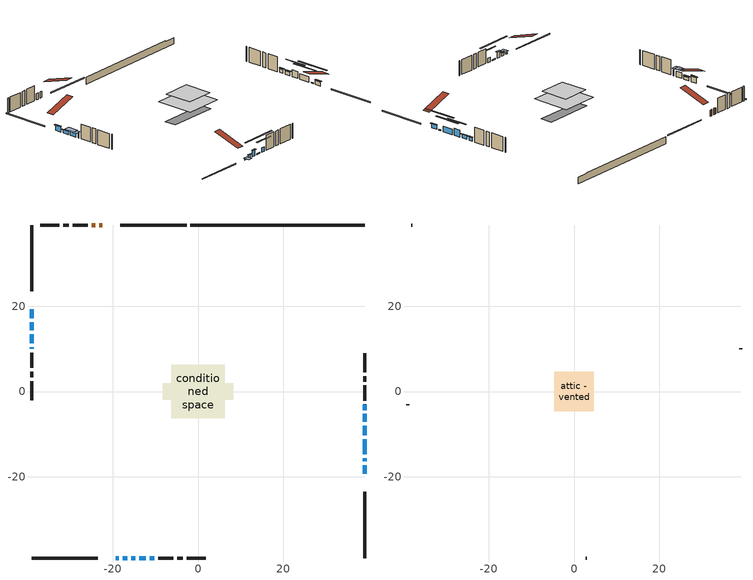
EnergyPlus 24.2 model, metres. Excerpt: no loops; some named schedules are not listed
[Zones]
conditioned space
 floor adiabatic (AdiabaticFloorConstruction): -6.29,-6.29 -6.29,6.29 6.29,6.29 6.29,-6.29 z2.93
 floor foundation (Slab1 construction): -8.25,-1.97 -8.25,1.97 8.25,1.97 8.25,-1.97 z-1.8
 wall outside (RimJoist1 construction): -2.7,39.07 -18.2,39.07 / -39.07,-39.07 -23.57,-39.07 / -39.07,39.07 -39.07,23.57 / 39.07,-39.07 39.07,-23.57 z0.49:0.79
 wall outside (AdiabaticWallConstruction 1): -22.47,39.07 -23.15,39.07 / -24.08,39.07 -24.9,39.07 z0.49:2.52
 wall outside (AdiabaticWallConstruction): -19.3,-39.07 -18.59,-39.07 z0.49:0.9; 39.07,-19.3 39.07,-17.32 z0.49:1.79; -17.66,-39.07 -16.65,-39.07 / -39.07,16.29 -39.07,14.36 z0.49:1.51; -15.72,-39.07 -14.7,-39.07 / -39.07,10.37 -39.07,10.06 z0.49:2.37; -39.07,19.3 -39.07,17.22 / 39.07,-14.73 39.07,-11.17 z0.49:2.27; 39.07,-16.4 39.07,-15.65 z0.49:0.8; -13.78,-39.07 -12.25,-39.07 z0.49:0.82; 39.07,-10.24 39.07,-8.08 z0.49:2.75; -11.32,-39.07 -10.25,-39.07 z0.49:1.96; -39.07,13.43 -39.07,11.3 z0.49:2.32; 39.07,-7.16 39.07,-5.27 z0.49:1.66; 39.07,-4.35 39.07,-3.05 z0.49:1.71
 wall outside (Wall1 construction): -25.83,39.07 -29.36,39.07 / -9.33,-39.07 -5.79,-39.07 / -39.07,9.13 -39.07,5.59 / 39.07,-2.12 39.07,1.42 z0.49:5.37
 wall outside (Wall2 construction): -30.29,39.07 -31.58,39.07 / -4.86,-39.07 -3.57,-39.07 / -39.07,4.66 -39.07,3.38 / 39.07,2.35 39.07,3.63 z0.49:5.37
 wall outside (Wall3 construction): -32.51,39.07 -36.98,39.07 / -2.64,-39.07 1.83,-39.07 / -39.07,2.45 -39.07,-2.02 / 39.07,4.56 39.07,9.03 z0.49:5.37
 wall foundation (FoundationWall1 construction): -1.77,39.07,-1.8 -1.77,39.07,0.49 34.99,39.07,0.49 34.99,39.07,0.31 39.07,39.07,0.31 39.07,39.07,-1.8
 window (WindowConstruction 12): -19.3,-39.07 -18.59,-39.07 z0.49:0.9
 window (WindowConstruction 7): 39.07,-19.3 39.07,-17.32 z0.49:1.79
 window (WindowConstruction 8): -17.66,-39.07 -16.65,-39.07 z0.49:1.5
 window (WindowConstruction 9): -15.72,-39.07 -14.7,-39.07 z0.49:2.37
 window (WindowConstruction 10): -39.07,19.3 -39.07,17.22 z0.49:2.27
 window (WindowConstruction 11): -39.07,16.29 -39.07,14.36 z0.49:1.5
 window (WindowConstruction 13): 39.07,-16.39 39.07,-15.66 z0.49:0.79
 window (WindowConstruction 14): -13.77,-39.07 -12.25,-39.07 z0.49:0.82
 window (WindowConstruction): 39.07,-14.73 39.07,-11.17 z0.49:2.27
 window (WindowConstruction 1): 39.07,-10.24 39.07,-8.09 z0.49:2.75
 window (WindowConstruction 2): -11.32,-39.07 -10.25,-39.07 z0.49:1.96
 window (WindowConstruction 3): -39.07,13.43 -39.07,11.3 z0.49:2.32
 window (WindowConstruction 4): -39.07,10.37 -39.07,10.06 z0.49:2.37
 window (WindowConstruction 5): 39.07,-7.16 39.07,-5.28 z0.49:1.66
 window (WindowConstruction 6): 39.07,-4.35 39.07,-3.05 z0.49:1.71
 door (Door): -22.47,39.07 -23.15,39.07 z0.49:2.52
 door (Door 1): -24.08,39.07 -24.9,39.07 z0.49:2.52
 ceiling adiabatic (AdiabaticFloorConstruction): 6.29,-6.29 6.29,6.29 -6.29,6.29 -6.29,-6.29 z2.93
attic - vented
 floor to conditioned space (Floor1 construction Reversed): -4.69,-4.69 -4.69,4.69 4.69,4.69 4.69,-4.69 z5.37
 wall outside (Wall4 construction): -37.91,39.07 -38.15,39.07 / 2.76,-39.07 2.99,-39.07 / -39.07,-2.95 -39.07,-3.19 / 39.07,9.96 39.07,10.2 z0.49:5.37
 roof outside (Roof1 construction): -21.54,39.07,5.37 -21.54,29.94,8.41 -19.13,29.94,8.41 -19.13,39.07,5.37; -20.23,-39.07,5.37 -20.23,-29.94,8.41 -22.64,-29.94,8.41 -22.64,-39.07,5.37; -39.07,20.23,5.37 -29.94,20.23,8.41 -29.94,22.64,8.41 -39.07,22.64,5.37; 39.07,-20.23,5.37 29.94,-20.23,8.41 29.94,-22.64,8.41 39.07,-22.64,5.37
shading: -18.21,-39.07 -19.68,-39.07 -19.68,-41 -18.21,-41 z1.28; 39.07,-17.12 39.07,-19.5 39.49,-19.5 39.49,-17.12 z1.99; -16.45,-39.07 -17.86,-39.07 -17.86,-39.49 -16.45,-39.49 z1.71; -14.5,-39.07 -15.92,-39.07 -15.92,-39.49 -14.5,-39.49 z2.57; -39.07,17.02 -39.07,19.5 -39.49,19.5 -39.49,17.02 z2.47; -39.07,14.16 -39.07,16.49 -39.49,16.49 -39.49,14.16 z1.71; 39.07,-10.28 39.07,-21.77 39.49,-21.77 39.49,-10.28 z6.17; -6.87,-39.07 -19.15,-39.07 -19.15,-39.49 -6.87,-39.49 z6.2; 39.07,-8.53 39.07,-17.37 39.49,-17.37 39.49,-8.53 z4.91; 39.07,-5.45 39.07,-12.88 39.49,-12.88 39.49,-5.45 z5.39; -7.62,-39.07 -13.96,-39.07 -13.96,-39.49 -7.62,-39.49 z4.6; -39.07,10.69 -39.07,14.04 -40.9,14.04 -40.9,10.69 z2.93; -39.07,9.68 -39.07,10.75 -41,10.75 -41,9.68 z2.75; 39.07,-5.07 39.07,-7.36 39.49,-7.36 39.49,-5.07 z1.86; 39.07,-2.85 39.07,-4.55 39.49,-4.55 39.49,-2.85 z1.91
[Building]
Building 1: Terrain=Suburbs
[Site:Location]
Toronto City Centre_ON: Latitude {deg}=43.63; Longitude {deg}=-79.39; Time Zone {hr}=-5; Elevation {m}=77; Keep Site Location Information=Yes
[Site:GroundTemperature:Shallow]
5.01852, 3.26908, 3.12898, 3.95918, 7.29196, 10.6092, 13.4851, 15.3069, 15.4617, 13.9799, 11.1774, 7.9619
[Site:WaterMainsTemperature]
Calculation Method=Schedule; Temperature Schedule=mains temperature schedule
[Material] Roughness=Rough; Thermal Absorptance=0.9
Name | Thickness {m} | Conductivity {W/m-K} | Density {kg/m3} | Specific Heat {J/kg-K} | Solar Absorptance | Visible Absorptance
asphalt or fiberglass shingles | 0.00635 | 0.162714 | 1121.4 | 1465.45 | 0.4 | 0.4
ceiling loosefill ins | 0.0846667 | 0.0480833 | 16.02 | 1046.75 | 0.7 | 0.7
ceiling stud and cavity | 0.1397 | 0.0936684 | 65.682 | 1177.47 | 0.7 | 0.7
concrete 4.0 in. | 0.1016 | 1.803125 | 2242.8 | 837.4 | 0.7 | 0.7
concrete 8.0 in. | 0.2032 | 1.803125 | 2242.8 | 837.4 | 0.7 | 0.7
door material | 0.04445 | 0.0451087 | 512.64 | 1214.23 | 0.7 | 0.7
door material 1 | 0.04445 | 0.053851 | 512.64 | 1214.23 | 0.7 | 0.7
exterior vertical ins | 0.00582714 | 0.029427 | 32.04 | 1214.23 | 0.7 | 0.7
floor covering | 0.0127 | 0.0433444 | 54.468 | 1339.84 | 0.6 | 0.6
floor rigid ins; wall rigid ins 1 | 0.512978 | 0.029427 | 32.04 | 1214.23 | 0.7 | 0.7
floor stud and cavity | 0.1397 | 1.75129 | 37.0049 | 1207.88 | 0.7 | 0.7
furniture material conditioned space 1 | 0.1524 | 0.115458 | 640.8 | 1214.23 | 0.6 | 0.6
gypsum board | 0.0127 | 0.160291 | 801 | 837.4 | 0.6 | 0.6
gypsum board 1 | 0.0127 | 0.160291 | 801 | 837.4 | 0.7 | 0.7
osb sheathing 0.5 in. | 0.0127 | 0.115458 | 512.64 | 1214.23 | 0.7 | 0.7
osb sheathing 0.75 in. | 0.01905 | 0.115458 | 512.64 | 1214.23 | 0.7 | 0.7
osb sheathing 2.0 in. | 0.0508 | 0.115458 | 512.64 | 1214.23 | 0.7 | 0.7
rim joist rigid ins; wall rigid ins | 0.051816 | 0.029427 | 32.04 | 1214.23 | 0.7 | 0.7
rim joist stud and cavity | 0.0508 | 0.0413573 | 125.044 | 1163.47 | 0.6 | 0.6
slab rigid ins | 0.00025908 | 0.029427 | 32.04 | 1214.23 | 0.7 | 0.7
wall stud and cavity | 0.1397 | 0.215013 | 139.0536 | 1170.24 | 0.7 | 0.7
wall stud and cavity 1 | 0.1397 | 0.396708 | 139.0536 | 1170.24 | 0.7 | 0.7
wall stud and cavity 2 | 0.1397 | 0.216185 | 139.0536 | 1170.24 | 0.7 | 0.7
wall stud and cavity 3 | 0.0889 | 6.1454 | 50.32683 | 1063.81 | 0.6 | 0.6
wall stud and cavity 4 | 0.0889 | 0.380278 | 52.3479 | 1209.89 | 0.7 | 0.7
wall stud and cavity 5 | 0.0889 | 0.391764 | 83.0341 | 1211.67 | 0.7 | 0.7
wood siding | 0.0254 | 0.102417 | 544.68 | 1172.36 | 0.4 | 0.4
wood siding 1 | 0.00254 | 0.102417 | 544.68 | 1172.36 | 0.4 | 0.4
wood siding 2; wood siding 3; wood siding 4 | 0.0254 | 0.102417 | 544.68 | 1172.36 | 0.7 | 0.7
[WindowMaterial:SimpleGlazingSystem]
Name | U-Factor {W/m2-K} | Solar Heat Gain Coefficient
WindowMaterial | 2.0685 | 0.65
WindowMaterial 1 | 2.03159 | 0.66
WindowMaterial 10 | 2.05487 | 0.65
WindowMaterial 11 | 2.20931 | 0.6
WindowMaterial 12 | 2.46085 | 0.51
WindowMaterial 13 | 2.56816 | 0.47
WindowMaterial 14 | 3.05249 | 0.52
WindowMaterial 2 | 2.14856 | 0.62
WindowMaterial 3 | 2.05033 | 0.66
WindowMaterial 4 | 2.51763 | 0.51
WindowMaterial 5 | 2.11278 | 0.64
WindowMaterial 6 | 2.14401 | 0.63
WindowMaterial 7 | 2.09405 | 0.64
WindowMaterial 8 | 2.20136 | 0.61
WindowMaterial 9 | 2.13379 | 0.63
[Construction]
AdiabaticFloorConstruction: floor stud and cavity, floor rigid ins, osb sheathing 0.75 in., floor covering
AdiabaticWallConstruction: wood siding 3, wall rigid ins 1, wall stud and cavity 4, gypsum board
AdiabaticWallConstruction 1: wood siding 4, wall rigid ins 1, wall stud and cavity 4, gypsum board
Door: door material
Door 1: door material 1
Floor1 construction Reversed: gypsum board, ceiling stud and cavity, ceiling loosefill ins
FoundationWall1 construction: concrete 8.0 in., gypsum board 1
furniture construction conditioned space 1: furniture material conditioned space 1
PartitionWallConstruction: gypsum board, wall stud and cavity 5, gypsum board
RimJoist1 construction: wood siding 2, rim joist rigid ins, osb sheathing 2.0 in., rim joist stud and cavity
Roof1 construction: asphalt or fiberglass shingles
Slab1 construction: slab rigid ins, concrete 4.0 in.
Wall1 construction: wood siding, wall rigid ins, osb sheathing 0.5 in., wall stud and cavity, gypsum board
Wall2 construction: wood siding, wall rigid ins, osb sheathing 0.5 in., wall stud and cavity 1, gypsum board
Wall3 construction: wood siding, wall rigid ins, osb sheathing 0.5 in., wall stud and cavity 2, gypsum board
Wall4 construction: wood siding 1, wall stud and cavity 3
WindowConstruction: WindowMaterial
WindowConstruction 1: WindowMaterial 1
WindowConstruction 10: WindowMaterial 10
WindowConstruction 11: WindowMaterial 11
WindowConstruction 12: WindowMaterial 12
WindowConstruction 13: WindowMaterial 13
WindowConstruction 14: WindowMaterial 14
WindowConstruction 2: WindowMaterial 2
WindowConstruction 3: WindowMaterial 3
WindowConstruction 4: WindowMaterial 4
WindowConstruction 5: WindowMaterial 5
WindowConstruction 6: WindowMaterial 6
WindowConstruction 7: WindowMaterial 7
WindowConstruction 8: WindowMaterial 8
WindowConstruction 9: WindowMaterial 9
[Zone] Multiplier=1; Part of Total Floor Area=Yes
Name | Volume {m3}
attic - vented | 43.5158
conditioned space | 586.1
[Space]
Name | Zone | Volume {m3}
attic - vented 1 | attic - vented | 43.5158
conditioned space 1 | conditioned space | 586.1
[ZoneInfiltration:EffectiveLeakageArea]
infil attic - vented 1: Zone or Space=attic - vented 1; Schedule=Always On Discrete; Effective Air Leakage Area {cm2}=3705.68; Stack Coefficient=0.000550925; Wind Coefficient=1.58587e-05
[ZoneMixing]
whole house fan mix: Zone or Space=attic - vented; Schedule=Always On Continuous; Design Flow Rate Calculation Method=Flow/Zone; Design Flow Rate {m3/s}=0; Source Zone or Space=conditioned space
[SurfaceProperty:ExposedFoundationPerimeter]
Slab1: Exposed Perimeter Calculation Method=TotalExposedPerimeter; Total Exposed Perimeter {m}=40.843
[InternalMass] Zone or ZoneList=conditioned space; Space or SpaceList=conditioned space 1
Name | Construction | Surface Area {m2}
furniture mass conditioned space 1 | furniture construction conditioned space 1 | 89.1718
partition wall mass | PartitionWallConstruction | 222.93
[Lights]
interior lighting: Zone or ZoneList or Space or SpaceList=conditioned space 1; Schedule=interior lighting schedule; Design Level Calculation Method=LightingLevel; Lighting Level {W}=343.2; Return Air Fraction=0; Fraction Radiant=0.6; Fraction Visible=0.2; Fraction Replaceable=1
[People]
occupants: Zone or ZoneList or Space or SpaceList=conditioned space 1; Number of People Schedule=occupants schedule; Number of People Calculation Method=People; Number of People=3; Fraction Radiant=0.314171; Sensible Heat Fraction=0.56303; Activity Level Schedule=occupants activity schedule; Carbon Dioxide Generation Rate {m3/s-W}=0; Enable ASHRAE 55 Comfort Warnings=No; Mean Radiant Temperature Calculation Type=EnclosureAveraged
[ElectricEquipment] Zone or ZoneList or Space or SpaceList=conditioned space 1; Design Level Calculation Method=EquipmentLevel
Name | Schedule | Design Level {W} | Fraction Latent | Fraction Radiant | Fraction Lost
clothes dryer | clothes dryer schedule | 140.772 | 0.015 | 0.081 | 0.85
clothes washer | clothes washer schedule | 32.1985 | 0.03 | 0.162 | 0.7
cooking range | cooking range schedule | 215.147 | 0.08 | 0.432 | 0.2
dishwasher | dishwasher schedule | 66.8632 | 0.3 | 0.18 | 0.4
fridge | fridge schedule | 72.9452 | 0 | 0.6 | 0
mech vent bath fan 0 | mech vent bath fan 0 schedule | 43 | 0 | 0 | 1
mech vent bath fan 1 | mech vent bath fan 1 schedule | 43 | 0 | 0 | 1
mech vent bath fan 2 | mech vent bath fan 2 schedule | 43 | 0 | 0 | 1
mech vent house fan | mech vent house fan schedule | 0 | 0 | 0 | 1
mech vent house fan cfis | mech vent house fan cfis schedule | 0 | 0 | 0 | 0
mech vent range fan 0 | mech vent range fan 0 schedule | 43 | 0 | 0 | 1
misc plug loads | misc plug loads schedule | 494.7 | 0.045 | 0.513 | 0.1
whole house fan | Always On Discrete | 0 | 0 | 0 | 1
[OtherEquipment] Zone or ZoneList or Space or SpaceList=conditioned space 1; Design Level Calculation Method=EquipmentLevel
Name | Fuel Type | Schedule | Design Level {W} | Fraction Latent | Fraction Radiant | Fraction Lost
clothes dryer 1 | Electricity | clothes dryer schedule | 0 | 0.015 | 0.081 | 0.85
cooking range 1 | Electricity | cooking range schedule | 0 | 0.08 | 0.432 | 0.2
general water use latent | None | general water use schedule | 62.594 | 1 | 0 | 0
general water use sensible | None | general water use schedule | -61.6891 | 0 | 0.6 | 0
mech vent house fan latent load | None | Always On Discrete | 0 | 1 | 0 | 0
mech vent house fan sensible load | None | Always On Discrete | 0 | 0 | 0 | 0
water heater energy adjustment1 | NaturalGas | Always On Discrete | 0.01 | 0 | 0 | 1
[ZoneInfiltration:DesignFlowRate] Zone or ZoneList or Space or SpaceList=conditioned space 1; Schedule=Always On Discrete; Design Flow Rate Calculation Method=Flow/Zone; Design Flow Rate {m3/s}=0
infil flow; natural vent flow; whole house fan flow
[Foundation:Kiva]
Foundation Kiva 1: Initial Indoor Air Temperature {C}=18; Wall Height Above Grade {m}=0.489996; Wall Depth Below Slab {m}=0.2032; Custom Block Material Name 1=exterior vertical ins; Custom Block Depth 1 {m}=2.28999; Custom Block X Position 1 {m}=0.2159; Custom Block Z Position 1 {m}=0
[Foundation:Kiva:Settings]
Soil Conductivity {W/m-K}=0.849921; Soil Density {kg/m3}=1842.3; Soil Specific Heat {J/kg-K}=418.7; Ground Solar Absorptivity=0.9; Ground Thermal Absorptivity=0.9; Ground Surface Roughness {m}=0.03; Far-Field Width {m}=40; Deep-Ground Boundary Condition=ZeroFlux; Deep-Ground Depth {m}=40; Minimum Cell Dimension {m}=0.2; Maximum Cell Growth Coefficient=3; Simulation Timestep=Timestep
[Exterior:Lights]
exterior lighting: Schedule=exterior lighting schedule; Design Level {W}=75.6
[Schedule:Constant]
Name | Hourly Value
Always On Continuous; mech vent house fan schedule; mech vent house fan cfis schedule; Always On Discrete | 1
occupants activity schedule | 117.228
fridge schedule | 0
[Schedule:Week:Daily]
interior lighting schedule Week Rule - Jan1-Jan27: interior lighting schedule day, interior lighting schedule day, interior lighting schedule day, interior lighting schedule day, interior lighting schedule day, interior lighting schedule day, interior lighting schedule day, interior lighting schedule default day, interior lighting schedule default day, interior lighting schedule default day, interior lighting schedule default day, interior lighting schedule default day
interior lighting schedule Week Rule - Jan28-Feb3: interior lighting schedule day, interior lighting schedule day, interior lighting schedule day, interior lighting schedule day, interior lighting schedule day 1, interior lighting schedule day 1, interior lighting schedule day 1, interior lighting schedule default day, interior lighting schedule default day, interior lighting schedule default day, interior lighting schedule default day, interior lighting schedule default day
interior lighting schedule Week Rule - Feb4-Feb24: interior lighting schedule day 1, interior lighting schedule day 1, interior lighting schedule day 1, interior lighting schedule day 1, interior lighting schedule day 1, interior lighting schedule day 1, interior lighting schedule day 1, interior lighting schedule default day, interior lighting schedule default day, interior lighting schedule default day, interior lighting schedule default day, interior lighting schedule default day
interior lighting schedule Week Rule - Feb25-Mar3: interior lighting schedule day 1, interior lighting schedule day 1, interior lighting schedule day 1, interior lighting schedule day 1, interior lighting schedule day 2, interior lighting schedule day 2, interior lighting schedule day 2, interior lighting schedule default day, interior lighting schedule default day, interior lighting schedule default day, interior lighting schedule default day, interior lighting schedule default day
interior lighting schedule Week Rule - Mar4-Mar31: interior lighting schedule day 2, interior lighting schedule day 2, interior lighting schedule day 2, interior lighting schedule day 2, interior lighting schedule day 2, interior lighting schedule day 2, interior lighting schedule day 2, interior lighting schedule default day, interior lighting schedule default day, interior lighting schedule default day, interior lighting schedule default day, interior lighting schedule default day
interior lighting schedule Week Rule - Apr1-Apr28: interior lighting schedule day 3, interior lighting schedule day 3, interior lighting schedule day 3, interior lighting schedule day 3, interior lighting schedule day 3, interior lighting schedule day 3, interior lighting schedule day 3, interior lighting schedule default day, interior lighting schedule default day, interior lighting schedule default day, interior lighting schedule default day, interior lighting schedule default day
interior lighting schedule Week Rule - Apr29-May5: interior lighting schedule day 3, interior lighting schedule day 3, interior lighting schedule day 4, interior lighting schedule day 4, interior lighting schedule day 4, interior lighting schedule day 4, interior lighting schedule day 4, interior lighting schedule default day, interior lighting schedule default day, interior lighting schedule default day, interior lighting schedule default day, interior lighting schedule default day
interior lighting schedule Week Rule - May6-May26: interior lighting schedule day 4, interior lighting schedule day 4, interior lighting schedule day 4, interior lighting schedule day 4, interior lighting schedule day 4, interior lighting schedule day 4, interior lighting schedule day 4, interior lighting schedule default day, interior lighting schedule default day, interior lighting schedule default day, interior lighting schedule default day, interior lighting schedule default day
interior lighting schedule Week Rule - May27-Jun2: interior lighting schedule day 4, interior lighting schedule day 4, interior lighting schedule day 4, interior lighting schedule day 4, interior lighting schedule day 4, interior lighting schedule day 5, interior lighting schedule day 5, interior lighting schedule default day, interior lighting schedule default day, interior lighting schedule default day, interior lighting schedule default day, interior lighting schedule default day
interior lighting schedule Week Rule - Jun3-Jun30: interior lighting schedule day 5, interior lighting schedule day 5, interior lighting schedule day 5, interior lighting schedule day 5, interior lighting schedule day 5, interior lighting schedule day 5, interior lighting schedule day 5, interior lighting schedule default day, interior lighting schedule default day, interior lighting schedule default day, interior lighting schedule default day, interior lighting schedule default day
interior lighting schedule Week Rule - Jul1-Jul28: interior lighting schedule day 6, interior lighting schedule day 6, interior lighting schedule day 6, interior lighting schedule day 6, interior lighting schedule day 6, interior lighting schedule day 6, interior lighting schedule day 6, interior lighting schedule default day, interior lighting schedule default day, interior lighting schedule default day, interior lighting schedule default day, interior lighting schedule default day
interior lighting schedule Week Rule - Jul29-Aug4: interior lighting schedule day 6, interior lighting schedule day 6, interior lighting schedule day 6, interior lighting schedule day 7, interior lighting schedule day 7, interior lighting schedule day 7, interior lighting schedule day 7, interior lighting schedule default day, interior lighting schedule default day, interior lighting schedule default day, interior lighting schedule default day, interior lighting schedule default day
interior lighting schedule Week Rule - Aug5-Aug25: interior lighting schedule day 7, interior lighting schedule day 7, interior lighting schedule day 7, interior lighting schedule day 7, interior lighting schedule day 7, interior lighting schedule day 7, interior lighting schedule day 7, interior lighting schedule default day, interior lighting schedule default day, interior lighting schedule default day, interior lighting schedule default day, interior lighting schedule default day
interior lighting schedule Week Rule - Aug26-Sep1: interior lighting schedule day 7, interior lighting schedule day 7, interior lighting schedule day 7, interior lighting schedule day 7, interior lighting schedule day 7, interior lighting schedule day 7, interior lighting schedule day 8, interior lighting schedule default day, interior lighting schedule default day, interior lighting schedule default day, interior lighting schedule default day, interior lighting schedule default day
interior lighting schedule Week Rule - Sep2-Sep29: interior lighting schedule day 8, interior lighting schedule day 8, interior lighting schedule day 8, interior lighting schedule day 8, interior lighting schedule day 8, interior lighting schedule day 8, interior lighting schedule day 8, interior lighting schedule default day, interior lighting schedule default day, interior lighting schedule default day, interior lighting schedule default day, interior lighting schedule default day
interior lighting schedule Week Rule - Sep30-Oct6: interior lighting schedule day 8, interior lighting schedule day 9, interior lighting schedule day 9, interior lighting schedule day 9, interior lighting schedule day 9, interior lighting schedule day 9, interior lighting schedule day 9, interior lighting schedule default day, interior lighting schedule default day, interior lighting schedule default day, interior lighting schedule default day, interior lighting schedule default day
interior lighting schedule Week Rule - Oct7-Oct27: interior lighting schedule day 9, interior lighting schedule day 9, interior lighting schedule day 9, interior lighting schedule day 9, interior lighting schedule day 9, interior lighting schedule day 9, interior lighting schedule day 9, interior lighting schedule default day, interior lighting schedule default day, interior lighting schedule default day, interior lighting schedule default day, interior lighting schedule default day
interior lighting schedule Week Rule - Oct28-Nov3: interior lighting schedule day 9, interior lighting schedule day 9, interior lighting schedule day 9, interior lighting schedule day 9, interior lighting schedule day 10, interior lighting schedule day 10, interior lighting schedule day 10, interior lighting schedule default day, interior lighting schedule default day, interior lighting schedule default day, interior lighting schedule default day, interior lighting schedule default day
interior lighting schedule Week Rule - Nov4-Nov24: interior lighting schedule day 10, interior lighting schedule day 10, interior lighting schedule day 10, interior lighting schedule day 10, interior lighting schedule day 10, interior lighting schedule day 10, interior lighting schedule day 10, interior lighting schedule default day, interior lighting schedule default day, interior lighting schedule default day, interior lighting schedule default day, interior lighting schedule default day
interior lighting schedule Week Rule - Nov25-Dec1: interior lighting schedule day 10, interior lighting schedule day 10, interior lighting schedule day 10, interior lighting schedule day 10, interior lighting schedule day 10, interior lighting schedule day 10, interior lighting schedule day 11, interior lighting schedule default day, interior lighting schedule default day, interior lighting schedule default day, interior lighting schedule default day, interior lighting schedule default day
interior lighting schedule Week Rule - Dec2-Dec31: interior lighting schedule day 11, interior lighting schedule day 11, interior lighting schedule day 11, interior lighting schedule day 11, interior lighting schedule day 11, interior lighting schedule day 11, interior lighting schedule day 11, interior lighting schedule default day, interior lighting schedule default day, interior lighting schedule default day, interior lighting schedule default day, interior lighting schedule default day
occupants schedule Week Rule - Jan1-Dec31: occupants schedule day, occupants schedule day, occupants schedule day, occupants schedule day, occupants schedule day, occupants schedule day, occupants schedule day, occupants schedule default day, occupants schedule default day, occupants schedule default day, occupants schedule default day, occupants schedule default day
clothes dryer schedule Week Rule - Jan1-Dec31: clothes dryer schedule day, clothes dryer schedule day, clothes dryer schedule day, clothes dryer schedule day, clothes dryer schedule day, clothes dryer schedule day, clothes dryer schedule day, clothes dryer schedule default day, clothes dryer schedule default day, clothes dryer schedule default day, clothes dryer schedule default day, clothes dryer schedule default day
clothes washer schedule Week Rule - Jan1-Dec31: clothes washer schedule day, clothes washer schedule day, clothes washer schedule day, clothes washer schedule day, clothes washer schedule day, clothes washer schedule day, clothes washer schedule day, clothes washer schedule default day, clothes washer schedule default day, clothes washer schedule default day, clothes washer schedule default day, clothes washer schedule default day
cooking range schedule Week Rule - Jan1-Dec31: cooking range schedule day, cooking range schedule day, cooking range schedule day, cooking range schedule day, cooking range schedule day, cooking range schedule day, cooking range schedule day, cooking range schedule default day, cooking range schedule default day, cooking range schedule default day, cooking range schedule default day, cooking range schedule default day
dishwasher schedule Week Rule - Jan1-Dec31: dishwasher schedule day, dishwasher schedule day, dishwasher schedule day, dishwasher schedule day, dishwasher schedule day, dishwasher schedule day, dishwasher schedule day, dishwasher schedule default day, dishwasher schedule default day, dishwasher schedule default day, dishwasher schedule default day, dishwasher schedule default day
mech vent bath fan 0 schedule Week Rule - Jan1-Dec31: mech vent bath fan 0 schedule day, mech vent bath fan 0 schedule day, mech vent bath fan 0 schedule day, mech vent bath fan 0 schedule day, mech vent bath fan 0 schedule day, mech vent bath fan 0 schedule day, mech vent bath fan 0 schedule day, mech vent bath fan 0 schedule default day, mech vent bath fan 0 schedule default day, mech vent bath fan 0 schedule default day, mech vent bath fan 0 schedule default day, mech vent bath fan 0 schedule default day
mech vent bath fan 1 schedule Week Rule - Jan1-Dec31: mech vent bath fan 1 schedule day, mech vent bath fan 1 schedule day, mech vent bath fan 1 schedule day, mech vent bath fan 1 schedule day, mech vent bath fan 1 schedule day, mech vent bath fan 1 schedule day, mech vent bath fan 1 schedule day, mech vent bath fan 1 schedule default day, mech vent bath fan 1 schedule default day, mech vent bath fan 1 schedule default day, mech vent bath fan 1 schedule default day, mech vent bath fan 1 schedule default day
mech vent bath fan 2 schedule Week Rule - Jan1-Dec31: mech vent bath fan 2 schedule day, mech vent bath fan 2 schedule day, mech vent bath fan 2 schedule day, mech vent bath fan 2 schedule day, mech vent bath fan 2 schedule day, mech vent bath fan 2 schedule day, mech vent bath fan 2 schedule day, mech vent bath fan 2 schedule default day, mech vent bath fan 2 schedule default day, mech vent bath fan 2 schedule default day, mech vent bath fan 2 schedule default day, mech vent bath fan 2 schedule default day
mech vent range fan 0 schedule Week Rule - Jan1-Dec31: mech vent range fan 0 schedule day, mech vent range fan 0 schedule day, mech vent range fan 0 schedule day, mech vent range fan 0 schedule day, mech vent range fan 0 schedule day, mech vent range fan 0 schedule day, mech vent range fan 0 schedule day, mech vent range fan 0 schedule default day, mech vent range fan 0 schedule default day, mech vent range fan 0 schedule default day, mech vent range fan 0 schedule default day, mech vent range fan 0 schedule default day
misc plug loads schedule Week Rule - Jan1-Dec31: misc plug loads schedule day, misc plug loads schedule day, misc plug loads schedule day, misc plug loads schedule day, misc plug loads schedule day, misc plug loads schedule day, misc plug loads schedule day, misc plug loads schedule default day, misc plug loads schedule default day, misc plug loads schedule default day, misc plug loads schedule default day, misc plug loads schedule default day
general water use schedule Week Rule - Jan1-Dec31: general water use schedule day, general water use schedule day, general water use schedule day, general water use schedule day, general water use schedule day, general water use schedule day, general water use schedule day, general water use schedule default day, general water use schedule default day, general water use schedule default day, general water use schedule default day, general water use schedule default day
exterior lighting schedule Week Rule - Jan1-Jan27: exterior lighting schedule day, exterior lighting schedule day, exterior lighting schedule day, exterior lighting schedule day, exterior lighting schedule day, exterior lighting schedule day, exterior lighting schedule day, exterior lighting schedule default day, exterior lighting schedule default day, exterior lighting schedule default day, exterior lighting schedule default day, exterior lighting schedule default day
exterior lighting schedule Week Rule - Jan28-Feb3: exterior lighting schedule day, exterior lighting schedule day, exterior lighting schedule day, exterior lighting schedule day, exterior lighting schedule day 1, exterior lighting schedule day 1, exterior lighting schedule day 1, exterior lighting schedule default day, exterior lighting schedule default day, exterior lighting schedule default day, exterior lighting schedule default day, exterior lighting schedule default day
exterior lighting schedule Week Rule - Feb4-Feb24: exterior lighting schedule day 1, exterior lighting schedule day 1, exterior lighting schedule day 1, exterior lighting schedule day 1, exterior lighting schedule day 1, exterior lighting schedule day 1, exterior lighting schedule day 1, exterior lighting schedule default day, exterior lighting schedule default day, exterior lighting schedule default day, exterior lighting schedule default day, exterior lighting schedule default day
exterior lighting schedule Week Rule - Feb25-Mar3: exterior lighting schedule day 1, exterior lighting schedule day 1, exterior lighting schedule day 1, exterior lighting schedule day 1, exterior lighting schedule day 2, exterior lighting schedule day 2, exterior lighting schedule day 2, exterior lighting schedule default day, exterior lighting schedule default day, exterior lighting schedule default day, exterior lighting schedule default day, exterior lighting schedule default day
exterior lighting schedule Week Rule - Mar4-Mar31: exterior lighting schedule day 2, exterior lighting schedule day 2, exterior lighting schedule day 2, exterior lighting schedule day 2, exterior lighting schedule day 2, exterior lighting schedule day 2, exterior lighting schedule day 2, exterior lighting schedule default day, exterior lighting schedule default day, exterior lighting schedule default day, exterior lighting schedule default day, exterior lighting schedule default day
exterior lighting schedule Week Rule - Apr1-Apr28: exterior lighting schedule day 3, exterior lighting schedule day 3, exterior lighting schedule day 3, exterior lighting schedule day 3, exterior lighting schedule day 3, exterior lighting schedule day 3, exterior lighting schedule day 3, exterior lighting schedule default day, exterior lighting schedule default day, exterior lighting schedule default day, exterior lighting schedule default day, exterior lighting schedule default day
exterior lighting schedule Week Rule - Apr29-May5: exterior lighting schedule day 3, exterior lighting schedule day 3, exterior lighting schedule day 4, exterior lighting schedule day 4, exterior lighting schedule day 4, exterior lighting schedule day 4, exterior lighting schedule day 4, exterior lighting schedule default day, exterior lighting schedule default day, exterior lighting schedule default day, exterior lighting schedule default day, exterior lighting schedule default day
exterior lighting schedule Week Rule - May6-May26: exterior lighting schedule day 4, exterior lighting schedule day 4, exterior lighting schedule day 4, exterior lighting schedule day 4, exterior lighting schedule day 4, exterior lighting schedule day 4, exterior lighting schedule day 4, exterior lighting schedule default day, exterior lighting schedule default day, exterior lighting schedule default day, exterior lighting schedule default day, exterior lighting schedule default day
exterior lighting schedule Week Rule - May27-Jun2: exterior lighting schedule day 4, exterior lighting schedule day 4, exterior lighting schedule day 4, exterior lighting schedule day 4, exterior lighting schedule day 4, exterior lighting schedule day 5, exterior lighting schedule day 5, exterior lighting schedule default day, exterior lighting schedule default day, exterior lighting schedule default day, exterior lighting schedule default day, exterior lighting schedule default day
exterior lighting schedule Week Rule - Jun3-Jun30: exterior lighting schedule day 5, exterior lighting schedule day 5, exterior lighting schedule day 5, exterior lighting schedule day 5, exterior lighting schedule day 5, exterior lighting schedule day 5, exterior lighting schedule day 5, exterior lighting schedule default day, exterior lighting schedule default day, exterior lighting schedule default day, exterior lighting schedule default day, exterior lighting schedule default day
[Schedule:Year]
interior lighting schedule: interior lighting schedule Week Rule - Jan1-Jan27, 1, 1, 1, 27, interior lighting schedule Week Rule - Jan28-Feb3, 1, 28, 2, 3, interior lighting schedule Week Rule - Feb4-Feb24, 2, 4, 2, 24, interior lighting schedule Week Rule - Feb25-Mar3, 2, 25, 3, 3, interior lighting schedule Week Rule - Mar4-Mar31, 3, 4, 3, 31, interior lighting schedule Week Rule - Apr1-Apr28, 4, 1, 4, 28, interior lighting schedule Week Rule - Apr29-May5, 4, 29, 5, 5, interior lighting schedule Week Rule - May6-May26, 5, 6, 5, 26, interior lighting schedule Week Rule - May27-Jun2, 5, 27, 6, 2, interior lighting schedule Week Rule - Jun3-Jun30, 6, 3, 6, 30, interior lighting schedule Week Rule - Jul1-Jul28, 7, 1, 7, 28, interior lighting schedule Week Rule - Jul29-Aug4, 7, 29, 8, 4, interior lighting schedule Week Rule - Aug5-Aug25, 8, 5, 8, 25, interior lighting schedule Week Rule - Aug26-Sep1, 8, 26, 9, 1, interior lighting schedule Week Rule - Sep2-Sep29, 9, 2, 9, 29, interior lighting schedule Week Rule - Sep30-Oct6, 9, 30, 10, 6, interior lighting schedule Week Rule - Oct7-Oct27, 10, 7, 10, 27, interior lighting schedule Week Rule - Oct28-Nov3, 10, 28, 11, 3, interior lighting schedule Week Rule - Nov4-Nov24, 11, 4, 11, 24, interior lighting schedule Week Rule - Nov25-Dec1, 11, 25, 12, 1, interior lighting schedule Week Rule - Dec2-Dec31, 12, 2, 12, 31
occupants schedule: occupants schedule Week Rule - Jan1-Dec31, 1, 1, 12, 31
clothes dryer schedule: clothes dryer schedule Week Rule - Jan1-Dec31, 1, 1, 12, 31
clothes washer schedule: clothes washer schedule Week Rule - Jan1-Dec31, 1, 1, 12, 31
cooking range schedule: cooking range schedule Week Rule - Jan1-Dec31, 1, 1, 12, 31
dishwasher schedule: dishwasher schedule Week Rule - Jan1-Dec31, 1, 1, 12, 31
mech vent bath fan 0 schedule: mech vent bath fan 0 schedule Week Rule - Jan1-Dec31, 1, 1, 12, 31
mech vent bath fan 1 schedule: mech vent bath fan 1 schedule Week Rule - Jan1-Dec31, 1, 1, 12, 31
mech vent bath fan 2 schedule: mech vent bath fan 2 schedule Week Rule - Jan1-Dec31, 1, 1, 12, 31
mech vent range fan 0 schedule: mech vent range fan 0 schedule Week Rule - Jan1-Dec31, 1, 1, 12, 31
misc plug loads schedule: misc plug loads schedule Week Rule - Jan1-Dec31, 1, 1, 12, 31
general water use schedule: general water use schedule Week Rule - Jan1-Dec31, 1, 1, 12, 31
exterior lighting schedule: exterior lighting schedule Week Rule - Jan1-Jan27, 1, 1, 1, 27, exterior lighting schedule Week Rule - Jan28-Feb3, 1, 28, 2, 3, exterior lighting schedule Week Rule - Feb4-Feb24, 2, 4, 2, 24, exterior lighting schedule Week Rule - Feb25-Mar3, 2, 25, 3, 3, exterior lighting schedule Week Rule - Mar4-Mar31, 3, 4, 3, 31, exterior lighting schedule Week Rule - Apr1-Apr28, 4, 1, 4, 28, exterior lighting schedule Week Rule - Apr29-May5, 4, 29, 5, 5, exterior lighting schedule Week Rule - May6-May26, 5, 6, 5, 26, exterior lighting schedule Week Rule - May27-Jun2, 5, 27, 6, 2, exterior lighting schedule Week Rule - Jun3-Jun30, 6, 3, 6, 30, exterior lighting schedule Week Rule - Jul1-Jul28, 7, 1, 7, 28, exterior lighting schedule Week Rule - Jul29-Aug4, 7, 29, 8, 4, exterior lighting schedule Week Rule - Aug5-Aug25, 8, 5, 8, 25, exterior lighting schedule Week Rule - Aug26-Sep1, 8, 26, 9, 1, exterior lighting schedule Week Rule - Sep2-Sep29, 9, 2, 9, 29, exterior lighting schedule Week Rule - Sep30-Oct6, 9, 30, 10, 6, exterior lighting schedule Week Rule - Oct7-Oct27, 10, 7, 10, 27, exterior lighting schedule Week Rule - Oct28-Nov3, 10, 28, 11, 3, exterior lighting schedule Week Rule - Nov4-Nov24, 11, 4, 11, 24, exterior lighting schedule Week Rule - Nov25-Dec1, 11, 25, 12, 1, exterior lighting schedule Week Rule - Dec2-Dec31, 12, 2, 12, 31
[Schedule:Compact]
mains temperature schedule: Through: 01/01, For: AllDays, Until: 24:00, 8.80333, Through: 01/02, For: AllDays, Until: 24:00, 8.74333, Through: 01/03, For: AllDays, Until: 24:00, 8.68389, Through: 01/04, For: AllDays, Until: 24:00, 8.62611, Through: 01/05, For: AllDays, Until: 24:00, 8.56944, Through: 01/06, For: AllDays, Until: 24:00, 8.51389, Through: 01/07, For: AllDays, Until: 24:00, 8.45944, Through: 01/08, For: AllDays, Until: 24:00, 8.40611, Through: 01/09, For: AllDays, Until: 24:00, 8.35389, Through: 01/10, For: AllDays, Until: 24:00, 8.30278, Through: 01/11, For: AllDays, Until: 24:00, 8.25333, Through: 01/12, For: AllDays, Until: 24:00, 8.205, Through: 01/13, For: AllDays, Until: 24:00, 8.15778, Through: 01/14, For: AllDays, Until: 24:00, 8.11222, Through: 01/15, For: AllDays, Until: 24:00, 8.06778, Through: 01/16, For: AllDays, Until: 24:00, 8.02444, Through: 01/17, For: AllDays, Until: 24:00, 7.98222, Through: 01/18, For: AllDays, Until: 24:00, 7.94167, Through: 01/19, For: AllDays, Until: 24:00, 7.90222, Through: 01/20, For: AllDays, Until: 24:00, 7.86444, Through: 01/21, For: AllDays, Until: 24:00, 7.82778, Through: 01/22, For: AllDays, Until: 24:00, 7.79278, Through: 01/23, For: AllDays, Until: 24:00, 7.75889, Through: 01/24, For: AllDays, Until: 24:00, 7.72667, Through: 01/25, For: AllDays, Until: 24:00, 7.69556, Through: 01/26, For: AllDays, Until: 24:00, 7.66611, Through: 01/27, For: AllDays, Until: 24:00, 7.63778, Through: 01/28, For: AllDays, Until: 24:00, 7.61111, Through: 01/29, For: AllDays, Until: 24:00, 7.58556, Through: 01/30, For: AllDays, Until: 24:00, 7.56167, Through: 01/31, For: AllDays, Until: 24:00, 7.53944, Through: 02/01, For: AllDays, Until: 24:00, 7.51833, Through: 02/02, For: AllDays, Until: 24:00, 7.49889, Through: 02/03, For: AllDays, Until: 24:00, 7.48111, Through: 02/04, For: AllDays, Until: 24:00, 7.46444, Through: 02/05, For: AllDays, Until: 24:00, 7.44944, Through: 02/06, For: AllDays, Until: 24:00, 7.43556, Through: 02/07, For: AllDays, Until: 24:00, 7.42333, Through: 02/08, For: AllDays, Until: 24:00, 7.41278, Through: 02/09, For: AllDays, Until: 24:00, 7.40389, Through: 02/10, For: AllDays, Until: 24:00, 7.39611, Through: 02/11, For: AllDays, Until: 24:00, 7.39, Through: 02/12, For: AllDays, Until: 24:00, 7.38556, Through: 02/13, For: AllDays, Until: 24:00, 7.38222, Through: 02/14, For: AllDays, Until: 24:00, 7.38056, Through: 02/15, For: AllDays, Until: 24:00, 7.38056, Through: 02/16, For: AllDays, Until: 24:00, 7.38222, Through: 02/17, For: AllDays, Until: 24:00, 7.385, Through: 02/18, For: AllDays, Until: 24:00, 7.38944, Through: 02/19, For: AllDays, Until: 24:00, 7.395, Through: 02/20, For: AllDays, Until: 24:00, 7.40278, Through: 02/21, For: AllDays, Until: 24:00, 7.41167, Through: 02/22, For: AllDays, Until: 24:00, 7.42222, Through: 02/23, For: AllDays, Until: 24:00, 7.43389, Through: 02/24, For: AllDays, Until: 24:00, 7.44722, Through: 02/25, For: AllDays, Until: 24:00, 7.46222, Through: 02/26, For: AllDays, Until: 24:00, 7.47833, Through: 02/27, For: AllDays, Until: 24:00, 7.49611, Through: 02/28, For: AllDays, Until: 24:00, 7.51556, Through: 03/01, For: AllDays, Until: 24:00, 7.53667, Through: 03/02, For: AllDays, Until: 24:00, 7.55889, Through: 03/03, For: AllDays, Until: 24:00, 7.58222, Through: 03/04, For: AllDays, Until: 24:00, 7.60722, Through: 03/05, For: AllDays, Until: 24:00, 7.63389, Through: 03/06, For: AllDays, Until: 24:00, 7.66222, Through: 03/07, For: AllDays, Until: 24:00, 7.69111, Through: 03/08, For: AllDays, Until: 24:00, 7.72222, Through: 03/09, For: AllDays, Until: 24:00, 7.75444, Through: 03/10, For: AllDays, Until: 24:00, 7.78778, Through: 03/11, For: AllDays, Until: 24:00, 7.82278, Through: 03/12, For: AllDays, Until: 24:00, 7.85944, Through: 03/13, For: AllDays, Until: 24:00, 7.89722, Through: 03/14, For: AllDays, Until: 24:00, 7.93611, Through: 03/15, For: AllDays, Until: 24:00, 7.97667, Through: 03/16, For: AllDays, Until: 24:00, 8.01833, Through: 03/17, For: AllDays, Until: 24:00, 8.06167, Through: 03/18, For: AllDays, Until: 24:00, 8.10611, Through: 03/19, For: AllDays, Until: 24:00, 8.15167, Through: 03/20, For: AllDays, Until: 24:00, 8.19833, Through: 03/21, For: AllDays, Until: 24:00, 8.24667, Through: 03/22, For: AllDays, Until: 24:00, 8.29611, Through: 03/23, For: AllDays, Until: 24:00, 8.34667, Through: 03/24, For: AllDays, Until: 24:00, 8.39889, Through: 03/25, For: AllDays, Until: 24:00, 8.45167, Through: 03/26, For: AllDays, Until: 24:00, 8.50611, Through: 03/27, For: AllDays, Until: 24:00, 8.56167, Through: 03/28, For: AllDays, Until: 24:00, 8.61833, Through: 03/29, For: AllDays, Until: 24:00, 8.67611, Through: 03/30, For: AllDays, Until: 24:00, 8.735, Through: 03/31, For: AllDays, Until: 24:00, 8.795, Through: 04/01, For: AllDays, Until: 24:00, 8.85611, Through: 04/02, For: AllDays, Until: 24:00, 8.91833, Through: 04/03, For: AllDays, Until: 24:00, 8.98167, Through: 04/04, For: AllDays, Until: 24:00, 9.04556, Through: 04/05, For: AllDays, Until: 24:00, 9.11111, Through: 04/06, For: AllDays, Until: 24:00, 9.17722, Through: 04/07, For: AllDays, Until: 24:00, 9.24444, Through: 04/08, For: AllDays, Until: 24:00, 9.31222, Through: 04/09, For: AllDays, Until: 24:00, 9.38167, Through: 04/10, For: AllDays, Until: 24:00, 9.45167, Through: 04/11, For: AllDays, Until: 24:00, 9.52222, Through: 04/12, For: AllDays, Until: 24:00, 9.59444, Through: 04/13, For: AllDays, Until: 24:00, 9.66667, Through: 04/14, For: AllDays, Until: 24:00, 9.74, Through: 04/15, For: AllDays, Until: 24:00, 9.81444, Through: 04/16, For: AllDays, Until: 24:00, 9.88944, Through: 04/17, For: AllDays, Until: 24:00, 9.96556, Through: 04/18, For: AllDays, Until: 24:00, 10.0417, Through: 04/19, For: AllDays, Until: 24:00, 10.1189, Through: 04/20, For: AllDays, Until: 24:00, 10.1972, Through: 04/21, For: AllDays, Until: 24:00, 10.2756, Through: 04/22, For: AllDays, Until: 24:00, 10.355, Through: 04/23, For: AllDays, Until: 24:00, 10.435, Through: 04/24, For: AllDays, Until: 24:00, 10.515, Through: 04/25, For: AllDays, Until: 24:00, 10.5961, Through: 04/26, For: AllDays, Until: 24:00, 10.6778, Through: 04/27, For: AllDays, Until: 24:00, 10.76, Through: 04/28, For: AllDays, Until: 24:00, 10.8428, Through: 04/29, For: AllDays, Until: 24:00, 10.9261, Through: 04/30, For: AllDays, Until: 24:00, 11.0094, Through: 05/01, For: AllDays, Until: 24:00, 11.0933, Through: 05/02, For: AllDays, Until: 24:00, 11.1778, Through: 05/03, For: AllDays, Until: 24:00, 11.2628, Through: 05/04, For: AllDays, Until: 24:00, 11.3478, Through: 05/05, For: AllDays, Until: 24:00, 11.4333, Through: 05/06, For: AllDays, Until: 24:00, 11.5189, Through: 05/07, For: AllDays, Until: 24:00, 11.605, Through: 05/08, For: AllDays, Until: 24:00, 11.6917, Through: 05/09, For: AllDays, Until: 24:00, 11.7778, Through: 05/10, For: AllDays, Until: 24:00, 11.865, Through: 05/11, For: AllDays, Until: 24:00, 11.9517, Through: 05/12, For: AllDays, Until: 24:00, 12.0389, Through: 05/13, For: AllDays, Until: 24:00, 12.1261, Through: 05/14, For: AllDays, Until: 24:00, 12.2133, Through: 05/15, For: AllDays, Until: 24:00, 12.3006, Through: 05/16, For: AllDays, Until: 24:00, 12.3883, Through: 05/17, For: AllDays, Until: 24:00, 12.4756, Through: 05/18, For: AllDays, Until: 24:00, 12.5628, Through: 05/19, For: AllDays, Until: 24:00, 12.6506, Through: 05/20, For: AllDays, Until: 24:00, 12.7378, Through: 05/21, For: AllDays, Until: 24:00, 12.825, Through: 05/22, For: AllDays, Until: 24:00, 12.9122, Through: 05/23, For: AllDays, Until: 24:00, 12.9994, Through: 05/24, For: AllDays, Until: 24:00, 13.0861, Through: 05/25, For: AllDays, Until: 24:00, 13.1728, Through: 05/26, For: AllDays, Until: 24:00, 13.2594, Through: 05/27, For: AllDays, Until: 24:00, 13.3456, Through: 05/28, For: AllDays, Until: 24:00, 13.4317, Through: 05/29, For: AllDays, Until: 24:00, 13.5172, Through: 05/30, For: AllDays, Until: 24:00, 13.6028, Through: 05/31, For: AllDays, Until: 24:00, 13.6878, Through: 06/01, For: AllDays, Until: 24:00, 13.7722, Through: 06/02, For: AllDays, Until: 24:00, 13.8567, Through: 06/03, For: AllDays, Until: 24:00, 13.9406, Through: 06/04, For: AllDays, Until: 24:00, 14.0239, Through: 06/05, For: AllDays, Until: 24:00, 14.1067, Through: 06/06, For: AllDays, Until: 24:00, 14.1894, Through: 06/07, For: AllDays, Until: 24:00, 14.2711, Through: 06/08, For: AllDays, Until: 24:00, 14.3528, Through: 06/09, For: AllDays, Until: 24:00, 14.4339, Through: 06/10, For: AllDays, Until: 24:00, 14.5139, Through: 06/11, For: AllDays, Until: 24:00, 14.5939, Through: 06/12, For: AllDays, Until: 24:00, 14.6728, Through: 06/13, For: AllDays, Until: 24:00, 14.7511, Through: 06/14, For: AllDays, Until: 24:00, 14.8289, Through: 06/15, For: AllDays, Until: 24:00, 14.9061, Through: 06/16, For: AllDays, Until: 24:00, 14.9822, Through: 06/17, For: AllDays, Until: 24:00, 15.0578, Through: 06/18, For: AllDays, Until: 24:00, 15.1328, Through: 06/19, For: AllDays, Until: 24:00, 15.2067, Through: 06/20, For: AllDays, Until: 24:00, 15.28, Through: 06/21, For: AllDays, Until: 24:00, 15.3522, Through: 06/22, For: AllDays, Until: 24:00, 15.4239, Through: 06/23, For: AllDays, Until: 24:00, 15.4944, Through: 06/24, For: AllDays, Until: 24:00, 15.5639, Through: 06/25, For: AllDays, Until: 24:00, 15.6328, Through: 06/26, For: AllDays, Until: 24:00, 15.7006, Through: 06/27, For: AllDays, Until: 24:00, 15.7678, Through: 06/28, For: AllDays, Until: 24:00, 15.8333, Through: 06/29, For: AllDays, Until: 24:00, 15.8983, Through: 06/30, For: AllDays, Until: 24:00, 15.9622, Through: 07/01, For: AllDays, Until: 24:00, 16.025, Through: 07/02, For: AllDays, Until: 24:00, 16.0872, Through: 07/03, For: AllDays, Until: 24:00, 16.1478, Through: 07/04, For: AllDays, Until: 24:00, 16.2072, Through: 07/05, For: AllDays, Until: 24:00, 16.2661, Through: 07/06, For: AllDays, Until: 24:00, 16.3233, Through: 07/07, For: AllDays, Until: 24:00, 16.3794, Through: 07/08, For: AllDays, Until: 24:00, 16.435, Through: 07/09, For: AllDays, Until: 24:00, 16.4889, Through: 07/10, For: AllDays, Until: 24:00, 16.5417, Through: 07/11, For: AllDays, Until: 24:00, 16.5928, Through: 07/12, For: AllDays, Until: 24:00, 16.6433, Through: 07/13, For: AllDays, Until: 24:00, 16.6922, Through: 07/14, For: AllDays, Until: 24:00, 16.74, Through: 07/15, For: AllDays, Until: 24:00, 16.7867, Through: 07/16, For: AllDays, Until: 24:00, 16.8322, Through: 07/17, For: AllDays, Until: 24:00, 16.8761, Through: 07/18, For: AllDays, Until: 24:00, 16.9189, Through: 07/19, For: AllDays, Until: 24:00, 16.96, Through: 07/20, For: AllDays, Until: 24:00, 17, Through: 07/21, For: AllDays, Until: 24:00, 17.0389, Through: 07/22, For: AllDays, Until: 24:00, 17.0761, Through: 07/23, For: AllDays, Until: 24:00, 17.1122, Through: 07/24, For: AllDays, Until: 24:00, 17.1467, Through: 07/25, For: AllDays, Until: 24:00, 17.18, Through: 07/26, For: AllDays, Until: 24:00, 17.2117, Through: 07/27, For: AllDays, Until: 24:00, 17.2422, Through: 07/28, For: AllDays, Until: 24:00, 17.2711, Through: 07/29, For: AllDays, Until: 24:00, 17.2983, Through: 07/30, For: AllDays, Until: 24:00, 17.3244, Through: 07/31, For: AllDays, Until: 24:00, 17.3494, Through: 08/01, For: AllDays, Until: 24:00, 17.3728, Through: 08/02, For: AllDays, Until: 24:00, 17.3944, Through: 08/03, For: AllDays, Until: 24:00, 17.4144, Through: 08/04, For: AllDays, Until: 24:00, 17.4333, Through: 08/05, For: AllDays, Until: 24:00, 17.4506, Through: 08/06, For: AllDays, Until: 24:00, 17.4667, Through: 08/07, For: AllDays, Until: 24:00, 17.4811, Through: 08/08, For: AllDays, Until: 24:00, 17.4939, Through: 08/09, For: AllDays, Until: 24:00, 17.5056, Through: 08/10, For: AllDays, Until: 24:00, 17.5156, Through: 08/11, For: AllDays, Until: 24:00, 17.5239, Through: 08/12, For: AllDays, Until: 24:00, 17.5311, Through: 08/13, For: AllDays, Until: 24:00, 17.5361, Through: 08/14, For: AllDays, Until: 24:00, 17.54, Through: 08/15, For: AllDays, Until: 24:00, 17.5428, Through: 08/16, For: AllDays, Until: 24:00, 17.5439, Through: 08/17, For: AllDays, Until: 24:00, 17.5433, Through: 08/18, For: AllDays, Until: 24:00, 17.5411, Through: 08/19, For: AllDays, Until: 24:00, 17.5372, Through: 08/20, For: AllDays, Until: 24:00, 17.5322, Through: 08/21, For: AllDays, Until: 24:00, 17.5256, Through: 08/22, For: AllDays, Until: 24:00, 17.5178, Through: 08/23, For: AllDays, Until: 24:00, 17.5083, Through: 08/24, For: AllDays, Until: 24:00, 17.4972, Through: 08/25, For: AllDays, Until: 24:00, 17.4844, Through: 08/26, For: AllDays, Until: 24:00, 17.4706, Through: 08/27, For: AllDays, Until: 24:00, 17.455, Through: 08/28, For: AllDays, Until: 24:00, 17.4378, Through: 08/29, For: AllDays, Until: 24:00, 17.4194, Through: 08/30, For: AllDays, Until: 24:00, 17.3994, Through: 08/31, For: AllDays, Until: 24:00, 17.3778, Through: 09/01, For: AllDays, Until: 24:00, 17.355, Through: 09/02, For: AllDays, Until: 24:00, 17.3311, Through: 09/03, For: AllDays, Until: 24:00, 17.305, Through: 09/04, For: AllDays, Until: 24:00, 17.2778, Through: 09/05, For: AllDays, Until: 24:00, 17.2494, Through: 09/06, For: AllDays, Until: 24:00, 17.2194, Through: 09/07, For: AllDays, Until: 24:00, 17.1878, Through: 09/08, For: AllDays, Until: 24:00, 17.155, Through: 09/09, For: AllDays, Until: 24:00, 17.1206, Through: 09/10, For: AllDays, Until: 24:00, 17.085, Through: 09/11, For: AllDays, Until: 24:00, 17.0483, Through: 09/12, For: AllDays, Until: 24:00, 17.01, Through: 09/13, For: AllDays, Until: 24:00, 16.97, Through: 09/14, For: AllDays, Until: 24:00, 16.9289, Through: 09/15, For: AllDays, Until: 24:00, 16.8867, Through: 09/16, For: AllDays, Until: 24:00, 16.8428, Through: 09/17, For: AllDays, Until: 24:00, 16.7983, Through: 09/18, For: AllDays, Until: 24:00, 16.7517, Through: 09/19, For: AllDays, Until: 24:00, 16.7044, Through: 09/20, For: AllDays, Until: 24:00, 16.6556, Through: 09/21, For: AllDays, Until: 24:00, 16.6056, Through: 09/22, For: AllDays, Until: 24:00, 16.5544, Through: 09/23, For: AllDays, Until: 24:00, 16.5017, Through: 09/24, For: AllDays, Until: 24:00, 16.4483, Through: 09/25, For: AllDays, Until: 24:00, 16.3933, Through: 09/26, For: AllDays, Until: 24:00, 16.3372, Through: 09/27, For: AllDays, Until: 24:00, 16.2806, Through: 09/28, For: AllDays, Until: 24:00, 16.2222, Through: 09/29, For: AllDays, Until: 24:00, 16.1628, Through: 09/30, For: AllDays, Until: 24:00, 16.1022, Through: 10/01, For: AllDays, Until: 24:00, 16.0406, Through: 10/02, For: AllDays, Until: 24:00, 15.9778, Through: 10/03, For: AllDays, Until: 24:00, 15.9144, Through: 10/04, For: AllDays, Until: 24:00, 15.8494, Through: 10/05, For: AllDays, Until: 24:00, 15.7839, Through: 10/06, For: AllDays, Until: 24:00, 15.7172, Through: 10/07, For: AllDays, Until: 24:00, 15.6494, Through: 10/08, For: AllDays, Until: 24:00, 15.5811, Through: 10/09, For: AllDays, Until: 24:00, 15.5117, Through: 10/10, For: AllDays, Until: 24:00, 15.4411, Through: 10/11, For: AllDays, Until: 24:00, 15.37, Through: 10/12, For: AllDays, Until: 24:00, 15.2978, Through: 10/13, For: AllDays, Until: 24:00, 15.225, Through: 10/14, For: AllDays, Until: 24:00, 15.1511, Through: 10/15, For: AllDays, Until: 24:00, 15.0767, Through: 10/16, For: AllDays, Until: 24:00, 15.0011, Through: 10/17, For: AllDays, Until: 24:00, 14.925, Through: 10/18, For: AllDays, Until: 24:00, 14.8483, Through: 10/19, For: AllDays, Until: 24:00, 14.7706, Through: 10/20, For: AllDays, Until: 24:00, 14.6922, Through: 10/21, For: AllDays, Until: 24:00, 14.6133, Through: 10/22, For: AllDays, Until: 24:00, 14.5339, Through: 10/23, For: AllDays, Until: 24:00, 14.4539, Through: 10/24, For: AllDays, Until: 24:00, 14.3728, Through: 10/25, For: AllDays, Until: 24:00, 14.2917, Through: 10/26, For: AllDays, Until: 24:00, 14.21, Through: 10/27, For: AllDays, Until: 24:00, 14.1272, Through: 10/28, For: AllDays, Until: 24:00, 14.0444, Through: 10/29, For: AllDays, Until: 24:00, 13.9611, Through: 10/30, For: AllDays, Until: 24:00, 13.8772, Through: 10/31, For: AllDays, Until: 24:00, 13.7933, Through: 11/01, For: AllDays, Until: 24:00, 13.7089, Through: 11/02, For: AllDays, Until: 24:00, 13.6239, Through: 11/03, For: AllDays, Until: 24:00, 13.5383, Through: 11/04, For: AllDays, Until: 24:00, 13.4528, Through: 11/05, For: AllDays, Until: 24:00, 13.3667, Through: 11/06, For: AllDays, Until: 24:00, 13.2806, Through: 11/07, For: AllDays, Until: 24:00, 13.1944, Through: 11/08, For: AllDays, Until: 24:00, 13.1078, Through: 11/09, For: AllDays, Until: 24:00, 13.0206, Through: 11/10, For: AllDays, Until: 24:00, 12.9339, Through: 11/11, For: AllDays, Until: 24:00, 12.8467, Through: 11/12, For: AllDays, Until: 24:00, 12.7594, Through: 11/13, For: AllDays, Until: 24:00, 12.6722, Through: 11/14, For: AllDays, Until: 24:00, 12.5844, Through: 11/15, For: AllDays, Until: 24:00, 12.4972, Through: 11/16, For: AllDays, Until: 24:00, 12.41, Through: 11/17, For: AllDays, Until: 24:00, 12.3222, Through: 11/18, For: AllDays, Until: 24:00, 12.235, Through: 11/19, For: AllDays, Until: 24:00, 12.1478, Through: 11/20, For: AllDays, Until: 24:00, 12.0606, Through: 11/21, For: AllDays, Until: 24:00, 11.9733, Through: 11/22, For: AllDays, Until: 24:00, 11.8861, Through: 11/23, For: AllDays, Until: 24:00, 11.7994, Through: 11/24, For: AllDays, Until: 24:00, 11.7128, Through: 11/25, For: AllDays, Until: 24:00, 11.6267, Through: 11/26, For: AllDays, Until: 24:00, 11.5406, Through: 11/27, For: AllDays, Until: 24:00, 11.4544, Through: 11/28, For: AllDays, Until: 24:00, 11.3689, Through: 11/29, For: AllDays, Until: 24:00, 11.2839, Through: 11/30, For: AllDays, Until: 24:00, 11.1989, Through: 12/01, For: AllDays, Until: 24:00, 11.1144, Through: 12/02, For: AllDays, Until: 24:00, 11.03, Through: 12/03, For: AllDays, Until: 24:00, 10.9467, Through: 12/04, For: AllDays, Until: 24:00, 10.8633, Through: 12/05, For: AllDays, Until: 24:00, 10.7806, Through: 12/06, For: AllDays, Until: 24:00, 10.6983, Through: 12/07, For: AllDays, Until: 24:00, 10.6167, Through: 12/08, For: AllDays, Until: 24:00, 10.5356, Through: 12/09, For: AllDays, Until: 24:00, 10.4544, Through: 12/10, For: AllDays, Until: 24:00, 10.3744, Through: 12/11, For: AllDays, Until: 24:00, 10.295, Through: 12/12, For: AllDays, Until: 24:00, 10.2167, Through: 12/13, For: AllDays, Until: 24:00, 10.1383, Through: 12/14, For: AllDays, Until: 24:00, 10.0611, Through: 12/15, For: AllDays, Until: 24:00, 9.98444, Through: 12/16, For: AllDays, Until: 24:00, 9.90833, Through: 12/17, For: AllDays, Until: 24:00, 9.83278, Through: 12/18, For: AllDays, Until: 24:00, 9.75833, Through: 12/19, For: AllDays, Until: 24:00, 9.685, Through: 12/20, For: AllDays, Until: 24:00, 9.61222, Through: 12/21, For: AllDays, Until: 24:00, 9.54, Through: 12/22, For: AllDays, Until: 24:00, 9.46889, Through: 12/23, For: AllDays, Until: 24:00, 9.39889, Through: 12/24, For: AllDays, Until: 24:00, 9.32944, Through: 12/25, For: AllDays, Until: 24:00, 9.26111, Through: 12/26, For: AllDays, Until: 24:00, 9.19389, Through: 12/27, For: AllDays, Until: 24:00, 9.12722, Through: 12/28, For: AllDays, Until: 24:00, 9.06167, Through: 12/29, For: AllDays, Until: 24:00, 8.99722, Through: 12/30, For: AllDays, Until: 24:00, 8.93389, Through: 12/31, For: AllDays, Until: 24:00, 8.87111
